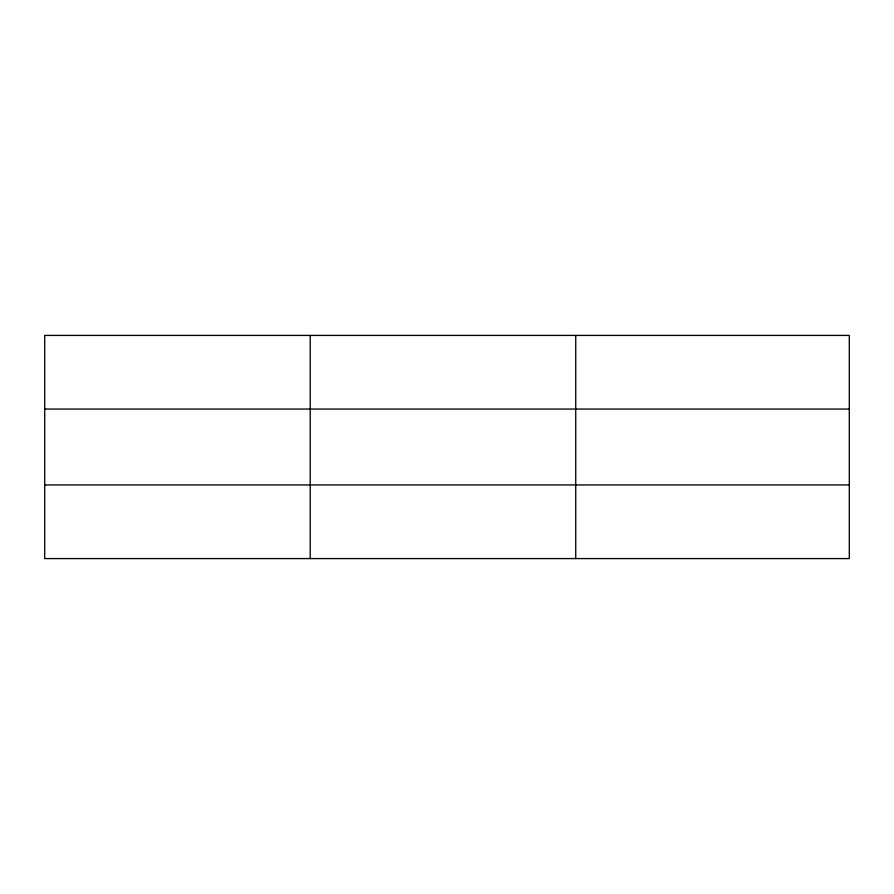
<?xml version="1.0" encoding="UTF-8"?>
<svg xmlns="http://www.w3.org/2000/svg" width="894" height="894" viewBox="0 0 894 894"><rect width="100%" height="100%" fill="white"/><g stroke="black" fill="none" stroke-linecap="round" stroke-linejoin="round"><path stroke-width="1.34" d="M310.218 335.418L310.218 558.582M575.736 335.418L575.736 558.582M849.3 484.939L849.3 558.582L44.7 558.582L44.7 335.418L849.3 335.418L849.3 484.939L44.7 484.939M44.7 409.061L849.3 409.061"/></g></svg>
